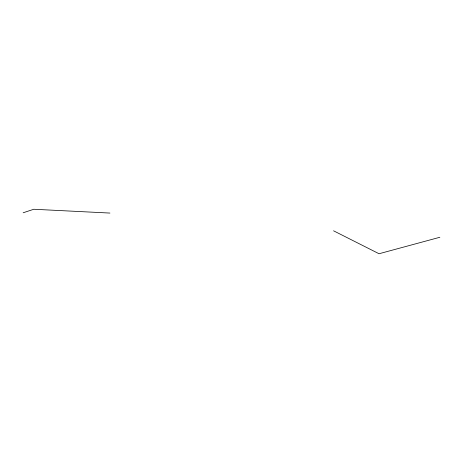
<?xml version="1.0" encoding="UTF-8"?>
<svg xmlns="http://www.w3.org/2000/svg" width="463" height="463" viewBox="0 0 463 463"><rect width="100%" height="100%" fill="white"/><g stroke="black" fill="none" stroke-linecap="round" stroke-linejoin="round"><path stroke-width="0.69" d="M23.15 212.777L33.805 209.259L109.916 213.067M439.85 237.27L379.047 253.741L333.557 230.8"/></g></svg>
